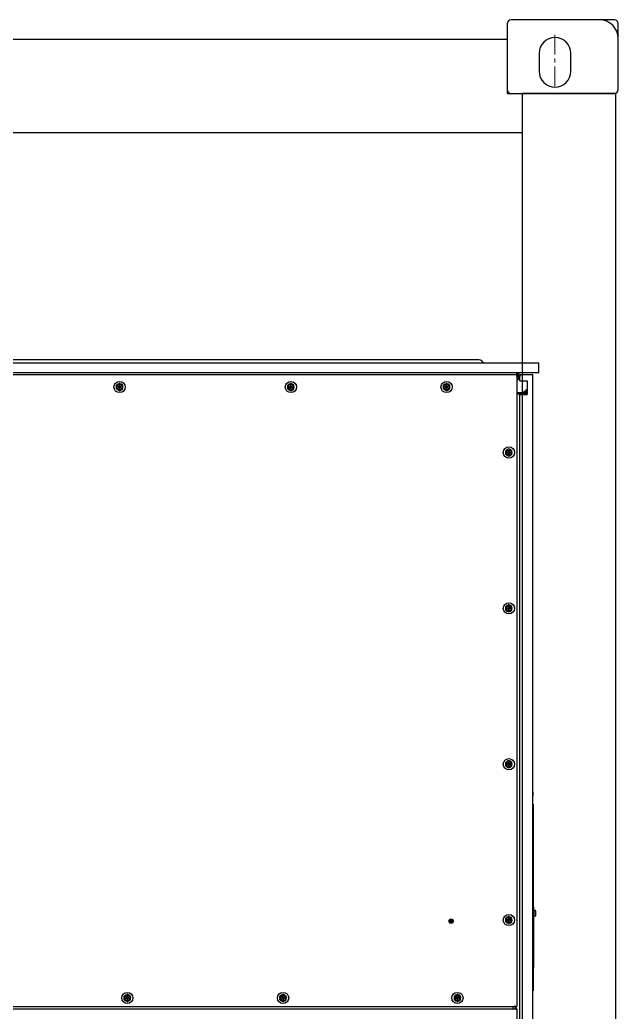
# Model space of a CAD drawing. Header units: millimetres. Extents: x 0 to 87554, y -20854 to 20404.
# Drawn here: x 23859 to 24819, y -10380 to -8788 of the extents above; entities that cross this region are included whole.
import ezdxf

# ---------------------------------------------------------------- set-up
doc = ezdxf.new("R2010")
doc.units = ezdxf.units.MM
doc.linetypes.add('CENTER', pattern=[50.8, 31.75, -6.35, 6.35, -6.35])
doc.layers.get('0').update_dxf_attribs({"lineweight": 15})
for name, color, linetype in [('2401-00071_BSO-M3-15_0', 7, 'Continuous'), ('2401-00198_NFH-M5-12_0', 7, 'Continuous'), ('2401-01089_0', 7, 'Continuous'), ('2401-01144-S-M6-16HWM_0', 7, 'Continuous'), ('4208-10637_0', 7, 'Continuous'), ('4208-10658_0', 7, 'Continuous'), ('4209-40888_0_0', 7, 'Continuous'), ('4212-KH002_041_0', 7, 'Continuous'), ('4212-KH011_041_0', 7, 'Continuous'), ('4215-12649_2_1_0', 7, 'Continuous'), ('4215-12649_2_2_0', 7, 'Continuous'), ('4215-12649_2_3_0', 7, 'Continuous'), ('4215-12653_3_0', 7, 'Continuous'), ('4215-12655_1_0', 7, 'Continuous'), ('4215-12661_1_0', 7, 'Continuous')]:
    doc.layers.add(name, color=color, linetype=linetype)
for name, color, linetype, lineweight in [('AM_0', 7, 'Continuous', 30), ('AM_7N', 4, 'CENTER', 15), ('THICK', 7, 'Continuous', 0)]:
    doc.layers.add(name, color=color, linetype=linetype, lineweight=lineweight)

# ---------------------------------------------------------------- blocks, each defined once
blk = doc.blocks.new('gy7u88')
at = {"layer": '2401-00071_BSO-M3-15_0', "color": 107, "linetype": 'Continuous'}
for p, q in [((905.8, -646), (905.3, -646)), ((905.8, -649.1), (905.3, -649.1)), ((905.8, -652.4), (905.3, -652.4)), ((905.8, -652.6), (905.3, -652.6)), ((905.8, -652.6), (905.8, -646))]:
    blk.add_line(p, q, dxfattribs=at)
at = {"layer": '2401-00198_NFH-M5-12_0', "color": 107, "linetype": 'Continuous'}
for p, q in [((770.7, -853), (772.5, -849.8)), ((772.5, -856.2), (770.7, -853)), ((772.5, -849.8), (776.2, -849.8)), ((773.2, -852.5), (772.5, -852.5)), ((772.5, -852.5), (772.5, -852.6)), ((773, -852.6), (772.5, -853.1)), ((772.5, -852.6), (773, -852.6)), ((772.5, -853.1), (772.5, -853.1)), ((772.5, -853.1), (772.5, -853.2)), ((772.5, -853.2), (772.5, -853.3)), ((772.5, -853.3), (772.5, -853.4)), ((772.5, -853.4), (772.6, -853.4)), ((776.2, -856.2), (772.5, -856.2)), ((772.6, -853.1), (773.2, -852.6)), ((772.6, -853.2), (772.6, -853.1)), ((772.6, -853.3), (772.6, -853.2)), ((772.7, -853.4), (772.6, -853.3)), ((772.6, -853.3), (772.6, -853.3)), ((772.6, -853.4), (772.6, -853.5)), ((772.6, -853.5), (772.8, -853.5)), ((772.8, -853.4), (772.7, -853.4)), ((772.9, -853.4), (772.8, -853.4)), ((772.8, -853.5), (772.9, -853.5)), ((773, -853.4), (772.9, -853.4)), ((772.9, -853.5), (773, -853.5)), ((773, -853.3), (773, -853.4)), ((773.1, -853.3), (773, -853.3)), ((773, -853.5), (773.1, -853.4)), ((773.2, -853.3), (773.1, -853.3)), ((773.1, -853.4), (773.2, -853.4)), ((773.2, -852.6), (773.2, -852.5)), ((773.2, -853.4), (773.2, -853.3)), ((773.5, -852.5), (773.4, -852.5)), ((773.4, -852.5), (773.4, -853.5)), ((773.4, -853.5), (773.5, -853.5)), ((773.5, -853.3), (773.5, -852.5)), ((773.6, -853.2), (773.5, -853.3)), ((773.5, -853.5), (773.6, -853.4)), ((773.6, -853.4), (773.6, -853.2)), ((773.8, -852.9), (773.8, -852.9)), ((773.8, -852.9), (773.9, -853)), ((773.9, -853), (773.8, -852.9)), ((773.9, -853), (773.8, -853.1)), ((773.8, -853.2), (773.9, -853.1)), ((773.8, -853.1), (773.8, -853.2)), ((774, -852.8), (773.9, -852.8)), ((773.9, -852.8), (773.9, -853)), ((773.9, -853.1), (773.9, -853.2)), ((773.9, -853.2), (774, -853.2)), ((774, -853), (774, -852.8)), ((774.1, -852.9), (774, -853)), ((774, -853), (774.1, -852.9)), ((774.1, -853.1), (774, -853)), ((774, -853.2), (774, -853.1)), ((774, -853.1), (774.1, -853.2)), ((774.1, -852.9), (774.1, -852.9)), ((774.1, -853.2), (774.1, -853.1)), ((774.4, -852.6), (774.3, -852.7)), ((774.3, -852.7), (774.3, -852.8)), ((774.3, -852.8), (774.3, -852.9)), ((774.3, -852.9), (774.3, -853)), ((774.3, -853), (774.4, -853.1)), ((774.9, -853.4), (774.3, -853.4)), ((774.3, -853.4), (774.3, -853.5)), ((774.3, -853.5), (775, -853.5)), ((774.5, -852.5), (774.4, -852.6)), ((774.4, -852.7), (774.5, -852.6)), ((774.4, -852.7), (774.4, -852.7)), ((774.4, -852.8), (774.4, -852.7)), ((774.4, -852.8), (774.4, -852.8)), ((774.4, -852.9), (774.4, -852.8)), ((774.4, -853), (774.4, -852.9)), ((774.5, -853), (774.4, -853)), ((774.4, -853.1), (774.5, -853.1)), ((774.6, -852.5), (774.5, -852.5)), ((774.5, -852.6), (774.6, -852.6)), ((774.6, -853), (774.5, -853)), ((774.5, -853.1), (774.6, -853.1)), ((774.7, -852.5), (774.6, -852.5)), ((774.6, -852.6), (774.7, -852.6)), ((774.7, -853), (774.6, -853)), ((774.6, -853.1), (774.7, -853.1)), ((774.8, -852.5), (774.7, -852.5)), ((774.7, -852.6), (774.8, -852.6)), ((774.8, -853), (774.7, -853)), ((774.7, -853.1), (774.8, -853.1)), ((774.9, -852.6), (774.8, -852.5)), ((774.8, -852.6), (774.8, -852.7)), ((774.8, -852.7), (774.9, -852.8)), ((774.9, -852.9), (774.8, -853)), ((774.8, -853.1), (774.9, -853.1)), ((775, -852.7), (774.9, -852.6)), ((774.9, -852.8), (775, -852.8)), ((775, -852.9), (774.9, -852.9)), ((774.9, -853.1), (774.9, -853.4)), ((775, -852.8), (775, -852.7)), ((775, -853.5), (775, -852.9)), ((775.3, -852.5), (775.2, -852.5)), ((775.2, -852.5), (775.2, -853.5)), ((775.2, -853.5), (775.4, -853.5)), ((775.6, -852.5), (775.3, -853.3)), ((775.3, -853.3), (775.3, -852.5)), ((775.4, -853.5), (775.7, -852.6)), ((775.8, -852.5), (775.6, -852.5)), ((775.7, -852.6), (776, -853.5)), ((776, -853.3), (775.8, -852.5)), ((776.2, -852.5), (776, -852.5)), ((776, -852.5), (776, -853.3)), ((776, -853.5), (776.2, -853.5)), ((776.2, -849.8), (778, -853)), ((776.2, -853.5), (776.2, -852.5)), ((778, -853), (776.2, -856.2))]:
    blk.add_line(p, q, dxfattribs=at)
at = {"layer": '2401-01089_0', "color": 107, "linetype": 'Continuous'}
for p, q in [((907, -835.3), (908.8, -835.3)), ((908.8, -835.3), (908.8, -845.3)), ((909.8, -836.3), (908.8, -835.3)), ((909.8, -836.3), (909.8, -844.3)), ((907, -845.3), (908.8, -845.3)), ((909.8, -844.3), (908.8, -845.3))]:
    blk.add_line(p, q, dxfattribs=at)
at = {"layer": '2401-01144-S-M6-16HWM_0', "color": 107, "linetype": 'Continuous'}
for p, q in [((236.8, 6.6), (241.8, 9.5)), ((236.8, 0.8), (236.8, 6.6)), ((236.8, 0.8), (241.9, -2)), ((239.3, 4.2), (239.3, 3.2)), ((240.8, 4.2), (239.3, 4.2)), ((239.3, 3.2), (240.8, 3.2)), ((242.3, 6.3), (241.3, 6.2)), ((241.3, 6.2), (241.3, 4.7)), ((241.3, 2.7), (241.3, 1.2)), ((241.3, 1.2), (242.3, 1.3)), ((241.8, 9.5), (246.8, 6.7)), ((241.9, -2), (246.8, 0.9)), ((242.3, 4.8), (242.3, 6.3)), ((242.3, 1.3), (242.3, 2.8)), ((244.3, 4.3), (242.8, 4.3)), ((242.8, 3.3), (244.3, 3.3)), ((244.3, 3.3), (244.3, 4.3)), ((246.8, 0.9), (246.8, 6.7)), ((511.8, 6.6), (516.8, 9.5)), ((511.8, 0.8), (511.8, 6.6)), ((511.8, 0.8), (516.9, -2)), ((514.3, 4.2), (514.3, 3.2)), ((515.8, 4.2), (514.3, 4.2)), ((514.3, 3.2), (515.8, 3.2)), ((517.3, 6.3), (516.3, 6.2)), ((516.3, 6.2), (516.3, 4.7)), ((516.3, 2.7), (516.3, 1.2)), ((516.3, 1.2), (517.3, 1.3)), ((516.8, 9.5), (521.8, 6.7)), ((516.9, -2), (521.8, 0.9)), ((517.3, 4.8), (517.3, 6.3)), ((517.3, 1.3), (517.3, 2.8)), ((519.3, 4.3), (517.8, 4.3)), ((517.8, 3.3), (519.3, 3.3)), ((519.3, 3.3), (519.3, 4.3)), ((521.8, 0.9), (521.8, 6.7)), ((761.8, 6.6), (766.8, 9.5)), ((761.8, 0.8), (761.8, 6.6)), ((761.8, 0.8), (766.9, -2)), ((764.3, 4.2), (764.3, 3.2)), ((765.8, 4.2), (764.3, 4.2)), ((764.3, 3.2), (765.8, 3.2)), ((767.3, 6.3), (766.3, 6.2)), ((766.3, 6.2), (766.3, 4.7)), ((766.3, 2.7), (766.3, 1.2)), ((766.3, 1.2), (767.3, 1.3)), ((766.8, 9.5), (771.8, 6.7)), ((766.9, -2), (771.8, 0.9)), ((767.3, 4.8), (767.3, 6.3)), ((767.3, 1.3), (767.3, 2.8)), ((769.3, 4.3), (767.8, 4.3)), ((767.8, 3.3), (769.3, 3.3)), ((769.3, 3.3), (769.3, 4.3)), ((771.8, 0.9), (771.8, 6.7)), ((861.8, -98.4), (866.8, -95.5)), ((866.8, -95.5), (871.8, -98.3)), ((861.8, -104.2), (861.8, -98.4)), ((861.8, -104.2), (866.9, -107)), ((864.3, -100.8), (864.3, -101.8)), ((865.8, -100.8), (864.3, -100.8)), ((864.3, -101.8), (865.8, -101.8)), ((867.3, -98.7), (866.3, -98.8)), ((866.3, -98.8), (866.3, -100.3)), ((866.3, -102.3), (866.3, -103.8)), ((866.3, -103.8), (867.3, -103.7)), ((866.9, -107), (871.8, -104.1)), ((867.3, -100.2), (867.3, -98.7)), ((867.3, -103.7), (867.3, -102.2)), ((869.3, -100.7), (867.8, -100.7)), ((867.8, -101.7), (869.3, -101.7)), ((869.3, -101.7), (869.3, -100.7)), ((871.8, -104.1), (871.8, -98.3)), ((861.8, -348.4), (866.8, -345.5)), ((861.8, -354.2), (861.8, -348.4)), ((867.3, -348.7), (866.3, -348.8)), ((866.3, -348.8), (866.3, -350.3)), ((866.8, -345.5), (871.8, -348.3)), ((867.3, -350.2), (867.3, -348.7)), ((871.8, -354.1), (871.8, -348.3)), ((861.8, -354.2), (866.9, -357)), ((864.3, -350.8), (864.3, -351.8)), ((865.8, -350.8), (864.3, -350.8)), ((864.3, -351.8), (865.8, -351.8)), ((866.3, -352.3), (866.3, -353.8)), ((866.3, -353.8), (867.3, -353.7)), ((866.9, -357), (871.8, -354.1)), ((867.3, -353.7), (867.3, -352.2)), ((869.3, -350.7), (867.8, -350.7)), ((867.8, -351.7), (869.3, -351.7)), ((869.3, -351.7), (869.3, -350.7)), ((861.8, -598.4), (866.8, -595.5)), ((861.8, -604.2), (861.8, -598.4)), ((861.8, -604.2), (866.9, -607)), ((865.8, -600.8), (864.3, -600.8)), ((864.3, -600.8), (864.3, -601.8)), ((864.3, -601.8), (865.8, -601.8)), ((867.3, -598.7), (866.3, -598.8)), ((866.3, -598.8), (866.3, -600.3)), ((866.3, -602.3), (866.3, -603.8)), ((866.3, -603.8), (867.3, -603.7)), ((866.8, -595.5), (871.8, -598.3)), ((866.9, -607), (871.8, -604.1)), ((867.3, -600.2), (867.3, -598.7)), ((867.3, -603.7), (867.3, -602.2)), ((869.3, -600.7), (867.8, -600.7)), ((867.8, -601.7), (869.3, -601.7)), ((869.3, -601.7), (869.3, -600.7)), ((871.8, -604.1), (871.8, -598.3)), ((861.8, -848.4), (866.8, -845.5)), ((861.8, -854.2), (861.8, -848.4)), ((861.8, -854.2), (866.9, -857)), ((865.8, -850.8), (864.3, -850.8)), ((864.3, -850.8), (864.3, -851.8)), ((864.3, -851.8), (865.8, -851.8)), ((867.3, -848.7), (866.3, -848.8)), ((866.3, -848.8), (866.3, -850.3)), ((866.3, -852.3), (866.3, -853.8)), ((866.3, -853.8), (867.3, -853.7)), ((866.8, -845.5), (871.8, -848.3)), ((866.9, -857), (871.8, -854.1)), ((867.3, -850.2), (867.3, -848.7)), ((867.3, -853.7), (867.3, -852.2)), ((869.3, -850.7), (867.8, -850.7)), ((867.8, -851.7), (869.3, -851.7)), ((869.3, -851.7), (869.3, -850.7)), ((871.8, -854.1), (871.8, -848.3)), ((249.3, -973.4), (254.3, -970.5)), ((254.3, -970.5), (259.3, -973.3)), ((499.3, -973.4), (504.3, -970.5)), ((504.3, -970.5), (509.3, -973.3)), ((779.3, -973.4), (784.3, -970.5)), ((784.3, -970.5), (789.3, -973.3)), ((249.3, -979.2), (249.3, -973.4)), ((249.3, -979.2), (254.4, -982)), ((251.8, -975.8), (251.8, -976.8)), ((253.3, -975.8), (251.8, -975.8)), ((251.8, -976.8), (253.3, -976.8)), ((254.8, -973.7), (253.8, -973.8)), ((253.8, -973.8), (253.8, -975.3)), ((253.8, -977.3), (253.8, -978.8)), ((253.8, -978.8), (254.8, -978.7)), ((254.4, -982), (259.3, -979.1)), ((254.8, -975.2), (254.8, -973.7)), ((254.8, -978.7), (254.8, -977.2)), ((256.8, -975.7), (255.3, -975.7)), ((255.3, -976.7), (256.8, -976.7)), ((256.8, -976.7), (256.8, -975.7)), ((259.3, -979.1), (259.3, -973.3)), ((499.3, -979.2), (499.3, -973.4)), ((499.3, -979.2), (504.4, -982)), ((503.3, -975.8), (501.8, -975.8)), ((501.8, -975.8), (501.8, -976.8)), ((501.8, -976.8), (503.3, -976.8)), ((504.8, -973.7), (503.8, -973.8)), ((503.8, -973.8), (503.8, -975.3)), ((503.8, -977.3), (503.8, -978.8)), ((503.8, -978.8), (504.8, -978.7)), ((504.4, -982), (509.3, -979.1)), ((504.8, -975.2), (504.8, -973.7)), ((504.8, -978.7), (504.8, -977.2)), ((506.8, -975.7), (505.3, -975.7)), ((505.3, -976.7), (506.8, -976.7)), ((506.8, -976.7), (506.8, -975.7)), ((509.3, -979.1), (509.3, -973.3)), ((779.3, -979.2), (779.3, -973.4)), ((779.3, -979.2), (784.4, -982)), ((783.3, -975.8), (781.8, -975.8)), ((781.8, -975.8), (781.8, -976.8)), ((781.8, -976.8), (783.3, -976.8)), ((784.8, -973.7), (783.8, -973.8)), ((783.8, -973.8), (783.8, -975.3)), ((783.8, -977.3), (783.8, -978.8)), ((783.8, -978.8), (784.8, -978.7)), ((784.4, -982), (789.3, -979.1)), ((784.8, -975.2), (784.8, -973.7)), ((784.8, -978.7), (784.8, -977.2)), ((786.8, -975.7), (785.3, -975.7)), ((785.3, -976.7), (786.8, -976.7)), ((786.8, -976.7), (786.8, -975.7)), ((789.3, -979.1), (789.3, -973.3))]:
    blk.add_line(p, q, dxfattribs=at)
for centre, radius in [((241.8, 3.7), 9), ((241.8, 3.7), 4.25), ((516.8, 3.7), 9), ((516.8, 3.7), 4.25), ((766.8, 3.7), 9), ((766.8, 3.7), 4.25), ((866.8, -101.3), 9), ((866.8, -101.3), 4.25), ((866.8, -351.3), 9), ((866.8, -351.3), 4.25), ((866.8, -601.3), 9), ((866.8, -601.3), 4.25), ((866.8, -851.3), 9), ((866.8, -851.3), 4.25), ((254.3, -976.3), 9), ((504.3, -976.3), 9), ((784.3, -976.3), 9), ((254.3, -976.3), 4.25), ((504.3, -976.3), 4.25), ((784.3, -976.3), 4.25)]:
    blk.add_circle(centre, radius, dxfattribs=at)
for centre, radius, start, end in [((241.8, 3.7), 5.35, 159.6691, 201.3485), ((241.8, 3.7), 5.47, 144.5164, 156.5013), ((241.8, 3.7), 5.47, 204.5164, 216.5013), ((241.8, 3.7), 5.35, 99.6691, 141.3485), ((241.8, 3.7), 5.35, 219.6691, 261.3485), ((240.8, 4.7), 0.5, 270.5088, 0.5088), ((240.8, 2.7), 0.5, 0.5088, 90.5088), ((241.8, 3.7), 5.47, 84.5164, 96.5013), ((242.8, 4.8), 0.5, 180.5088, 270.5088), ((242.8, 2.8), 0.5, 90.5088, 180.5088), ((241.8, 3.7), 5.35, 39.6691, 81.3485), ((241.8, 3.7), 5.35, 279.6691, 321.3485), ((241.8, 3.7), 5.47, 24.5164, 36.5013), ((241.8, 3.7), 5.47, 324.5164, 336.5013), ((241.8, 3.7), 5.35, 339.6691, 21.3485), ((516.8, 3.7), 5.35, 159.6691, 201.3485), ((516.8, 3.7), 5.47, 144.5164, 156.5013), ((516.8, 3.7), 5.47, 204.5164, 216.5013), ((516.8, 3.7), 5.35, 99.6691, 141.3485), ((516.8, 3.7), 5.35, 219.6691, 261.3485), ((515.8, 4.7), 0.5, 270.5088, 0.5088), ((515.8, 2.7), 0.5, 0.5088, 90.5088), ((516.8, 3.7), 5.47, 84.5164, 96.5013), ((517.8, 4.8), 0.5, 180.5088, 270.5088), ((517.8, 2.8), 0.5, 90.5088, 180.5088), ((516.8, 3.7), 5.35, 39.6691, 81.3485), ((516.8, 3.7), 5.35, 279.6691, 321.3485), ((516.8, 3.7), 5.47, 24.5164, 36.5013), ((516.8, 3.7), 5.47, 324.5164, 336.5013), ((516.8, 3.7), 5.35, 339.6691, 21.3485), ((766.8, 3.7), 5.35, 159.6691, 201.3485), ((766.8, 3.7), 5.47, 144.5164, 156.5013), ((766.8, 3.7), 5.47, 204.5164, 216.5013), ((766.8, 3.7), 5.35, 99.6691, 141.3485), ((766.8, 3.7), 5.35, 219.6691, 261.3485), ((765.8, 4.7), 0.5, 270.5088, 0.5088), ((765.8, 2.7), 0.5, 0.5088, 90.5088), ((766.8, 3.7), 5.47, 84.5164, 96.5013), ((767.8, 4.8), 0.5, 180.5088, 270.5088), ((767.8, 2.8), 0.5, 90.5088, 180.5088), ((766.8, 3.7), 5.35, 39.6691, 81.3485), ((766.8, 3.7), 5.35, 279.6691, 321.3485), ((766.8, 3.7), 5.47, 24.5164, 36.5013), ((766.8, 3.7), 5.47, 324.5164, 336.5013), ((766.8, 3.7), 5.35, 339.6691, 21.3485), ((241.8, 3.7), 5.47, 264.5164, 276.5013), ((516.8, 3.7), 5.47, 264.5164, 276.5013), ((766.8, 3.7), 5.47, 264.5164, 276.5013), ((866.8, -101.3), 5.35, 159.6691, 201.3485), ((866.8, -101.3), 5.47, 144.5164, 156.5013), ((866.8, -101.3), 5.47, 204.5164, 216.5013), ((866.8, -101.3), 5.35, 99.6691, 141.3485), ((866.8, -101.3), 5.35, 219.6691, 261.3485), ((865.8, -100.3), 0.5, 270.5088, 0.5088), ((865.8, -102.3), 0.5, 0.5088, 90.5088), ((866.8, -101.3), 5.47, 84.5164, 96.5013), ((866.8, -101.3), 5.47, 264.5164, 276.5013), ((867.8, -100.2), 0.5, 180.5088, 270.5088), ((867.8, -102.2), 0.5, 90.5088, 180.5088), ((866.8, -101.3), 5.35, 39.6691, 81.3485), ((866.8, -101.3), 5.35, 279.6691, 321.3485), ((866.8, -101.3), 5.47, 24.5164, 36.5013), ((866.8, -101.3), 5.47, 324.5164, 336.5013), ((866.8, -101.3), 5.35, 339.6691, 21.3485), ((866.8, -351.3), 5.35, 159.6691, 201.3485), ((866.8, -351.3), 5.47, 144.5164, 156.5013), ((866.8, -351.3), 5.35, 99.6691, 141.3485), ((866.8, -351.3), 5.47, 84.5164, 96.5013), ((866.8, -351.3), 5.35, 39.6691, 81.3485), ((866.8, -351.3), 5.47, 24.5164, 36.5013), ((866.8, -351.3), 5.35, 339.6691, 21.3485), ((866.8, -351.3), 5.47, 204.5164, 216.5013), ((866.8, -351.3), 5.35, 219.6691, 261.3485), ((865.8, -350.3), 0.5, 270.5088, 0.5088), ((865.8, -352.3), 0.5, 0.5088, 90.5088), ((866.8, -351.3), 5.47, 264.5164, 276.5013), ((867.8, -350.2), 0.5, 180.5088, 270.5088), ((867.8, -352.2), 0.5, 90.5088, 180.5088), ((866.8, -351.3), 5.35, 279.6691, 321.3485), ((866.8, -351.3), 5.47, 324.5164, 336.5013), ((866.8, -601.3), 5.35, 159.6691, 201.3485), ((866.8, -601.3), 5.47, 144.5164, 156.5013), ((866.8, -601.3), 5.47, 204.5164, 216.5013), ((866.8, -601.3), 5.35, 99.6691, 141.3485), ((866.8, -601.3), 5.35, 219.6691, 261.3485), ((865.8, -600.3), 0.5, 270.5088, 0.5088), ((865.8, -602.3), 0.5, 0.5088, 90.5088), ((866.8, -601.3), 5.47, 84.5164, 96.5013), ((867.8, -600.2), 0.5, 180.5088, 270.5088), ((867.8, -602.2), 0.5, 90.5088, 180.5088), ((866.8, -601.3), 5.35, 39.6691, 81.3485), ((866.8, -601.3), 5.35, 279.6691, 321.3485), ((866.8, -601.3), 5.47, 24.5164, 36.5013), ((866.8, -601.3), 5.47, 324.5164, 336.5013), ((866.8, -601.3), 5.35, 339.6691, 21.3485), ((866.8, -601.3), 5.47, 264.5164, 276.5013), ((866.8, -851.3), 5.35, 159.6691, 201.3485), ((866.8, -851.3), 5.47, 144.5164, 156.5013), ((866.8, -851.3), 5.47, 204.5164, 216.5013), ((866.8, -851.3), 5.35, 99.6691, 141.3485), ((866.8, -851.3), 5.35, 219.6691, 261.3485), ((865.8, -850.3), 0.5, 270.5088, 0.5088), ((865.8, -852.3), 0.5, 0.5088, 90.5088), ((866.8, -851.3), 5.47, 84.5164, 96.5013), ((866.8, -851.3), 5.47, 264.5164, 276.5013), ((867.8, -850.2), 0.5, 180.5088, 270.5088), ((867.8, -852.2), 0.5, 90.5088, 180.5088), ((866.8, -851.3), 5.35, 39.6691, 81.3485), ((866.8, -851.3), 5.35, 279.6691, 321.3485), ((866.8, -851.3), 5.47, 24.5164, 36.5013), ((866.8, -851.3), 5.47, 324.5164, 336.5013), ((866.8, -851.3), 5.35, 339.6691, 21.3485), ((254.3, -976.3), 5.35, 99.6691, 141.3485), ((254.3, -976.3), 5.47, 84.5164, 96.5013), ((254.3, -976.3), 5.35, 39.6691, 81.3485), ((504.3, -976.3), 5.35, 99.6691, 141.3485), ((504.3, -976.3), 5.47, 84.5164, 96.5013), ((504.3, -976.3), 5.35, 39.6691, 81.3485), ((784.3, -976.3), 5.35, 99.6691, 141.3485), ((784.3, -976.3), 5.47, 84.5164, 96.5013), ((784.3, -976.3), 5.35, 39.6691, 81.3485), ((254.3, -976.3), 5.35, 159.6691, 201.3485), ((254.3, -976.3), 5.47, 144.5164, 156.5013), ((254.3, -976.3), 5.47, 204.5164, 216.5013), ((254.3, -976.3), 5.35, 219.6691, 261.3485), ((253.3, -975.3), 0.5, 270.5088, 0.5088), ((253.3, -977.3), 0.5, 0.5088, 90.5088), ((254.3, -976.3), 5.47, 264.5164, 276.5013), ((255.3, -975.2), 0.5, 180.5088, 270.5088), ((255.3, -977.2), 0.5, 90.5088, 180.5088), ((254.3, -976.3), 5.35, 279.6691, 321.3485), ((254.3, -976.3), 5.47, 24.5164, 36.5013), ((254.3, -976.3), 5.47, 324.5164, 336.5013), ((254.3, -976.3), 5.35, 339.6691, 21.3485), ((504.3, -976.3), 5.35, 159.6691, 201.3485), ((504.3, -976.3), 5.47, 144.5164, 156.5013), ((504.3, -976.3), 5.47, 204.5164, 216.5013), ((504.3, -976.3), 5.35, 219.6691, 261.3485), ((503.3, -975.3), 0.5, 270.5088, 0.5088), ((503.3, -977.3), 0.5, 0.5088, 90.5088), ((504.3, -976.3), 5.47, 264.5164, 276.5013), ((505.3, -975.2), 0.5, 180.5088, 270.5088), ((505.3, -977.2), 0.5, 90.5088, 180.5088), ((504.3, -976.3), 5.35, 279.6691, 321.3485), ((504.3, -976.3), 5.47, 24.5164, 36.5013), ((504.3, -976.3), 5.47, 324.5164, 336.5013), ((504.3, -976.3), 5.35, 339.6691, 21.3485), ((784.3, -976.3), 5.35, 159.6691, 201.3485), ((784.3, -976.3), 5.47, 144.5164, 156.5013), ((784.3, -976.3), 5.47, 204.5164, 216.5013), ((784.3, -976.3), 5.35, 219.6691, 261.3485), ((783.3, -975.3), 0.5, 270.5088, 0.5088), ((783.3, -977.3), 0.5, 0.5088, 90.5088), ((784.3, -976.3), 5.47, 264.5164, 276.5013), ((785.3, -975.2), 0.5, 180.5088, 270.5088), ((785.3, -977.2), 0.5, 90.5088, 180.5088), ((784.3, -976.3), 5.35, 279.6691, 321.3485), ((784.3, -976.3), 5.47, 24.5164, 36.5013), ((784.3, -976.3), 5.47, 324.5164, 336.5013), ((784.3, -976.3), 5.35, 339.6691, 21.3485)]:
    blk.add_arc(centre, radius, start, end, dxfattribs=at)
at = {"layer": '4208-10637_0', "color": 107, "linetype": 'Continuous'}
for p, q in [((907, -830.3), (905.8, -830.3)), ((907, -927.8), (907, -830.3)), ((907, -927.8), (905.8, -927.8))]:
    blk.add_line(p, q, dxfattribs=at)
at = {"layer": '4208-10658_0', "color": 107, "linetype": 'Continuous'}
for p, q in [((905.8, -665.6), (905.3, -665.6)), ((905.8, -665.6), (905.8, -965)), ((905.8, -965), (905.3, -965))]:
    blk.add_line(p, q, dxfattribs=at)
at = {"layer": '4209-40888_0_0', "color": 107, "linetype": 'Continuous'}
for p, q in [((894.1, -1.2), (894.1, -8.3)), ((895.5, -1), (895, -0.7))]:
    blk.add_line(p, q, dxfattribs=at)
for centre, radius, start, end in [((894.7, -1.2), 0.6, 59.0074, 180), ((896, -0.1), 1, 239.0074, 288.0211)]:
    blk.add_arc(centre, radius, start, end, dxfattribs=at)
at = {"layer": '4212-KH002_041_0', "color": 107, "linetype": 'Continuous'}
for p, q in [((879.8, -4.8), (890.8, -4.8)), ((894.1, -6.3), (879.8, -6.3)), ((890.8, -3.3), (890.8, -4.8)), ((894.1, -3.3), (890.8, -3.3)), ((894.1, -4.8), (890.8, -4.8))]:
    blk.add_line(p, q, dxfattribs=at)
at = {"layer": '4212-KH011_041_0', "color": 107, "linetype": 'Continuous'}
for p, q in [((894.1, -7.8), (879.8, -7.8)), ((890.8, -8.3), (890.8, -7.8)), ((876.8, -989.8), (876.8, -993.8)), ((878.3, -993.8), (878.3, -989.8))]:
    blk.add_line(p, q, dxfattribs=at)
at = {"layer": '4215-12649_2_1_0', "color": 107, "linetype": 'Continuous'}
for p, q in [((915.1, 42.2), (-406.4, 42.2)), ((819.3, 47.2), (-310.7, 47.2)), ((915.1, 27.2), (915.1, 42.2)), ((-406.4, 27.2), (915.1, 27.2))]:
    blk.add_line(p, q, dxfattribs=at)
for centre, radius, start, end in [((819.3, 40.7), 6.5, 26.3878, 90), ((827.4, 44.7), 2.5, 206.3878, 270)]:
    blk.add_arc(centre, radius, start, end, dxfattribs=at)
at = {"layer": '4215-12649_2_2_0', "color": 107, "linetype": 'Continuous'}
blk.add_line((879.3, 27.2), (879.3, 23.7), dxfattribs=at)
at = {"layer": '4215-12649_2_3_0', "color": 107, "linetype": 'Continuous'}
for p, q in [((879.8, 23.7), (879.8, 27.2)), ((881.3, 17.2), (881.3, 27.2)), ((882.8, 17.2), (882.8, 27.2))]:
    blk.add_line(p, q, dxfattribs=at)
blk.add_arc((881.3, 17.2), 1.5, 180, 0, dxfattribs=at)
at = {"layer": '4215-12653_3_0', "color": 107, "linetype": 'Continuous'}
for p, q in [((-371.2, -993.8), (879.8, -993.8)), ((873.4, -989.8), (873.4, -993.8)), ((878.4, -993.8), (878.4, -995.2)), ((879.8, -993.8), (879.8, -1989.3))]:
    blk.add_line(p, q, dxfattribs=at)
at = {"layer": '4215-12655_1_0', "color": 107, "linetype": 'Continuous'}
for p, q in [((-371.2, 23.7), (879.8, 23.7)), ((878.4, 22.3), (879.8, 22.3)), ((879.8, 23.7), (879.8, -989.8)), ((-371.2, -989.8), (879.8, -989.8)), ((876.4, -988.6), (876.4, -989.8))]:
    blk.add_line(p, q, dxfattribs=at)
blk.add_circle((774.3, -853), 2.5, dxfattribs=at)
at = {"layer": '4215-12661_1_0', "color": 107, "linetype": 'Continuous'}
for p, q in [((884.3, 13.7), (884.3, 23.7)), ((884.3, 23.7), (905.3, 23.7)), ((886, 21.5), (884.3, 21.5)), ((905.3, -1989.3), (905.3, 23.7)), ((884.3, 13.7), (896.3, 13.7)), ((896.3, 13.7), (896.3, -8.3)), ((884.3, -1989.3), (884.3, -8.3)), ((884.3, -8.3), (896.3, -8.3))]:
    blk.add_line(p, q, dxfattribs=at)

msp = doc.modelspace()

# ---------------------------------------------------------------- linework, layer by layer
at = {"layer": 'AM_0'}
for points in [[(24813.336, -8905.968, 0.41421356), (24819.336, -8899.968), (24819.336, -8793.968, 0.41421356), (24813.336, -8787.968), (24647.336, -8787.968, 0.41421356), (24641.336, -8793.968), (24641.336, -8899.968, 0.41421356), (24647.336, -8905.968)], [(24743.336, -8841.968, 1), (24692.336, -8841.968), (24692.336, -8870.468, 1), (24743.336, -8870.468)]]:
    msp.add_lwpolyline(points, format="xyb", close=True, dxfattribs=at)
msp.add_arc((24789.336, -8817.968), 30, 0, 90, dxfattribs=at)
at = {"layer": 'AM_7N'}
msp.add_line((24717.836, -8811.968), (24717.836, -8900.968), dxfattribs=at)
at = {"layer": 'THICK', "lineweight": -3}
for points in [[(18978.336, -8968.968), (18978.336, -8905.968), (18939.336, -8905.968), (18939.336, -8818.968), (24641.336, -8818.968), (24641.336, -8905.968), (24665.336, -8905.968), (24665.336, -8968.968)], [(24815.336, -8905.968), (24665.336, -8905.968), (24665.336, -11565.968), (24815.336, -11565.968)]]:
    msp.add_lwpolyline(points, close=True, dxfattribs=at)

# ---------------------------------------------------------------- block references
msp.add_blockref('gy7u88', (23777.018, -9380.717))

doc.saveas('drawing.dxf')
